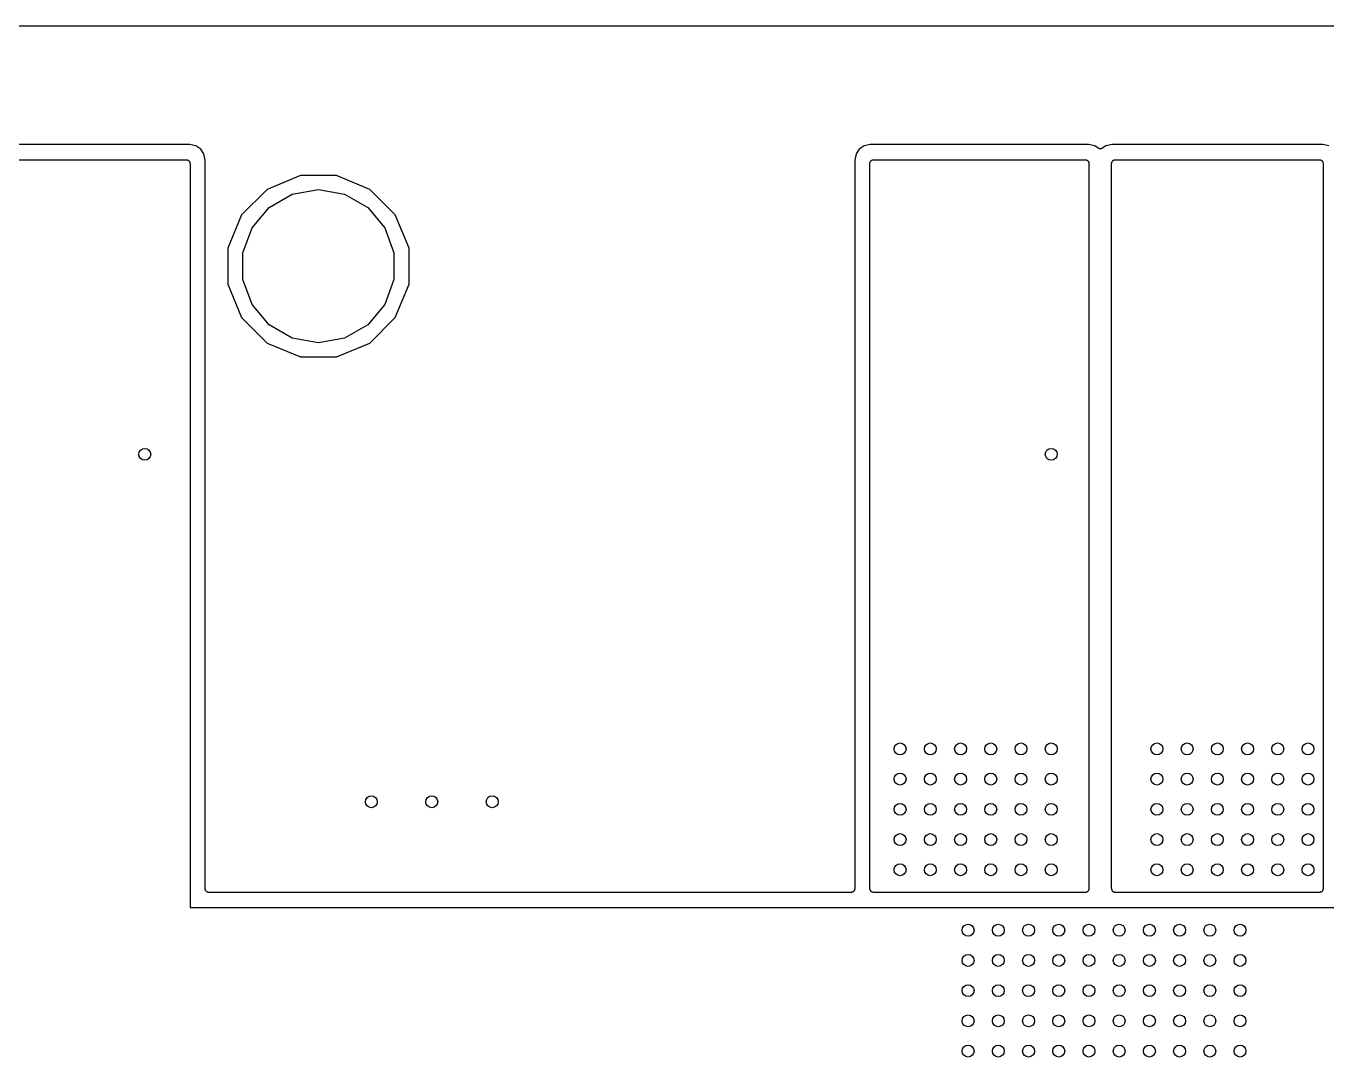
# Model space of a CAD drawing. Extents: x 40 to 163, y -163 to -37.
# Drawn here: x 92.02 to 135.73, y -72.08 to -37.41 of the extents above; entities that cross this region are included whole.
import ezdxf

# ---------------------------------------------------------------- set-up
doc = ezdxf.new("R2010")
doc.units = 0
doc.header["$MEASUREMENT"] = 0
doc.layers.add('BLACK', color=7, linetype='CONTINUOUS')

msp = doc.modelspace()

# ---------------------------------------------------------------- linework, layer by layer
at = {"layer": 'BLACK', "linetype": 'CONTINUOUS'}
for p, q in [((41.4283, -37.413), (161.747, -37.413)), ((97.5235, -41.402), (90.1825, -41.402)), ((97.7295, -41.443), (97.5235, -41.402)), ((97.8935, -41.5525), (97.7295, -41.443)), ((120.203, -41.443), (120.039, -41.5525)), ((120.409, -41.402), (120.203, -41.443)), ((127.749, -41.402), (120.409, -41.402)), ((127.955, -41.443), (127.749, -41.402)), ((128.072, -41.5211), (127.955, -41.443)), ((128.08, -41.5245), (128.072, -41.5211)), ((128.087, -41.5294), (128.08, -41.5245)), ((128.206, -41.5245), (128.199, -41.5294)), ((128.214, -41.5211), (128.206, -41.5245)), ((128.331, -41.443), (128.214, -41.5211)), ((128.537, -41.402), (128.331, -41.443)), ((135.623, -41.402), (128.537, -41.402)), ((135.829, -41.443), (135.623, -41.402)), ((90.297, -41.91), (97.409, -41.91)), ((97.409, -41.91), (97.4199, -41.9119)), ((97.4199, -41.9119), (97.4311, -41.9119)), ((97.4311, -41.9119), (97.4415, -41.9157)), ((97.4415, -41.9157), (97.4524, -41.9177)), ((97.4524, -41.9177), (97.4621, -41.9232)), ((97.4621, -41.9232), (97.4725, -41.927)), ((97.4725, -41.927), (97.481, -41.9342)), ((97.481, -41.9342), (97.4906, -41.9397)), ((97.4906, -41.9397), (97.4978, -41.9482)), ((97.4978, -41.9482), (97.5063, -41.9554)), ((97.5063, -41.9554), (97.5118, -41.965)), ((98.003, -41.7165), (97.8935, -41.5525)), ((98.044, -41.9225), (98.003, -41.7165)), ((98.044, -66.421), (98.044, -41.9225)), ((119.929, -41.7165), (119.888, -41.9225)), ((119.888, -41.9225), (119.888, -66.421)), ((120.039, -41.5525), (119.929, -41.7165)), ((120.42, -41.965), (120.426, -41.9554)), ((120.426, -41.9554), (120.434, -41.9482)), ((120.434, -41.9482), (120.441, -41.9397)), ((120.441, -41.9397), (120.451, -41.9342)), ((120.451, -41.9342), (120.459, -41.927)), ((120.459, -41.927), (120.47, -41.9232)), ((120.47, -41.9232), (120.48, -41.9177)), ((120.48, -41.9177), (120.491, -41.9157)), ((120.491, -41.9157), (120.501, -41.9119)), ((120.501, -41.9119), (120.512, -41.9119)), ((120.512, -41.9119), (120.523, -41.91)), ((120.523, -41.91), (127.635, -41.91)), ((127.635, -41.91), (127.646, -41.9119)), ((127.646, -41.9119), (127.657, -41.9119)), ((127.657, -41.9119), (127.667, -41.9157)), ((127.667, -41.9157), (127.678, -41.9177)), ((127.678, -41.9177), (127.688, -41.9232)), ((127.688, -41.9232), (127.698, -41.927)), ((127.698, -41.927), (127.707, -41.9342)), ((127.707, -41.9342), (127.717, -41.9397)), ((127.717, -41.9397), (127.724, -41.9482)), ((127.724, -41.9482), (127.732, -41.9554)), ((127.732, -41.9554), (127.738, -41.965)), ((128.1, -41.5333), (128.087, -41.5294)), ((128.113, -41.5389), (128.1, -41.5333)), ((128.121, -41.5394), (128.113, -41.5389)), ((128.129, -41.5418), (128.121, -41.5394)), ((128.143, -41.5409), (128.129, -41.5418)), ((128.157, -41.5418), (128.143, -41.5409)), ((128.165, -41.5394), (128.157, -41.5418)), ((128.173, -41.5389), (128.165, -41.5394)), ((128.186, -41.5333), (128.173, -41.5389)), ((128.199, -41.5294), (128.186, -41.5333)), ((128.548, -41.965), (128.554, -41.9554)), ((128.554, -41.9554), (128.562, -41.9482)), ((128.562, -41.9482), (128.569, -41.9397)), ((128.569, -41.9397), (128.579, -41.9342)), ((128.579, -41.9342), (128.588, -41.927)), ((128.588, -41.927), (128.598, -41.9232)), ((128.598, -41.9232), (128.608, -41.9177)), ((128.608, -41.9177), (128.619, -41.9157)), ((128.619, -41.9157), (128.629, -41.9119)), ((128.629, -41.9119), (128.64, -41.9119)), ((128.64, -41.9119), (128.651, -41.91)), ((128.651, -41.91), (135.509, -41.91)), ((135.509, -41.91), (135.52, -41.9119)), ((135.52, -41.9119), (135.531, -41.9119)), ((135.531, -41.9119), (135.541, -41.9157)), ((135.541, -41.9157), (135.552, -41.9177)), ((135.552, -41.9177), (135.562, -41.9232)), ((135.562, -41.9232), (135.572, -41.927)), ((135.572, -41.927), (135.581, -41.9342)), ((135.581, -41.9342), (135.591, -41.9397)), ((135.591, -41.9397), (135.598, -41.9482)), ((135.598, -41.9482), (135.606, -41.9554)), ((135.606, -41.9554), (135.612, -41.965)), ((97.5118, -41.965), (97.519, -41.9735)), ((97.519, -41.9735), (97.5228, -41.9839)), ((97.5228, -41.9839), (97.5283, -41.9936)), ((97.5283, -41.9936), (97.5303, -42.0045)), ((97.5303, -42.0045), (97.5341, -42.0149)), ((97.5341, -42.0149), (97.5341, -42.0261)), ((97.5341, -42.0261), (97.536, -42.037)), ((97.536, -42.037), (97.536, -67.0435)), ((120.396, -42.037), (120.398, -42.0261)), ((120.396, -66.421), (120.396, -42.037)), ((120.398, -42.0149), (120.402, -42.0045)), ((120.398, -42.0261), (120.398, -42.0149)), ((120.402, -42.0045), (120.404, -41.9936)), ((120.404, -41.9936), (120.409, -41.9839)), ((120.409, -41.9839), (120.413, -41.9735)), ((120.413, -41.9735), (120.42, -41.965)), ((127.738, -41.965), (127.745, -41.9735)), ((127.745, -41.9735), (127.749, -41.9839)), ((127.749, -41.9839), (127.754, -41.9936)), ((127.754, -41.9936), (127.756, -42.0045)), ((127.756, -42.0045), (127.76, -42.0149)), ((127.76, -42.0149), (127.76, -42.0261)), ((127.76, -42.0261), (127.762, -42.037)), ((127.762, -42.037), (127.762, -66.421)), ((128.524, -42.037), (128.526, -42.0261)), ((128.524, -66.421), (128.524, -42.037)), ((128.526, -42.0149), (128.53, -42.0045)), ((128.526, -42.0261), (128.526, -42.0149)), ((128.53, -42.0045), (128.532, -41.9936)), ((128.532, -41.9936), (128.537, -41.9839)), ((128.537, -41.9839), (128.541, -41.9735)), ((128.541, -41.9735), (128.548, -41.965)), ((135.612, -41.965), (135.619, -41.9735)), ((135.619, -41.9735), (135.623, -41.9839)), ((135.623, -41.9839), (135.628, -41.9936)), ((135.628, -41.9936), (135.63, -42.0045)), ((135.63, -42.0045), (135.634, -42.0149)), ((135.634, -42.0149), (135.634, -42.0261)), ((135.634, -42.0261), (135.636, -42.037)), ((135.636, -42.037), (135.636, -66.421)), ((101.247, -42.4434), (100.126, -42.9074)), ((102.459, -42.4434), (101.247, -42.4434)), ((103.58, -42.9074), (102.459, -42.4434)), ((100.126, -42.9074), (99.269, -43.7648)), ((100.195, -43.5156), (100.971, -43.0678)), ((100.971, -43.0678), (101.853, -42.9122)), ((101.853, -42.9122), (102.735, -43.0678)), ((102.735, -43.0678), (103.511, -43.5156)), ((104.437, -43.7648), (103.58, -42.9074)), ((99.6194, -44.2018), (100.195, -43.5156)), ((103.511, -43.5156), (104.087, -44.2018)), ((99.269, -43.7648), (98.805, -44.8851)), ((104.901, -44.8851), (104.437, -43.7648)), ((99.313, -45.0435), (99.6194, -44.2018)), ((104.087, -44.2018), (104.393, -45.0435)), ((98.805, -44.8851), (98.805, -46.0977)), ((104.901, -46.0977), (104.901, -44.8851)), ((99.313, -45.9393), (99.313, -45.0435)), ((104.393, -45.0435), (104.393, -45.9393)), ((98.805, -46.0977), (99.269, -47.218)), ((99.6194, -46.781), (99.313, -45.9393)), ((104.393, -45.9393), (104.087, -46.781)), ((104.437, -47.218), (104.901, -46.0977)), ((100.195, -47.4672), (99.6194, -46.781)), ((104.087, -46.781), (103.511, -47.4672)), ((99.269, -47.218), (100.126, -48.0754)), ((100.971, -47.915), (100.195, -47.4672)), ((103.511, -47.4672), (102.735, -47.915)), ((103.58, -48.0754), (104.437, -47.218)), ((100.126, -48.0754), (101.247, -48.5394)), ((101.853, -48.0706), (100.971, -47.915)), ((102.735, -47.915), (101.853, -48.0706)), ((102.459, -48.5394), (103.58, -48.0754)), ((101.247, -48.5394), (102.459, -48.5394)), ((98.0459, -66.4319), (98.044, -66.421)), ((98.0459, -66.4431), (98.0459, -66.4319)), ((119.888, -66.421), (119.886, -66.4319)), ((119.886, -66.4319), (119.886, -66.4431)), ((120.398, -66.4319), (120.396, -66.421)), ((120.398, -66.4431), (120.398, -66.4319)), ((127.762, -66.421), (127.76, -66.4319)), ((127.76, -66.4319), (127.76, -66.4431)), ((128.526, -66.4319), (128.524, -66.421)), ((128.526, -66.4431), (128.526, -66.4319)), ((135.636, -66.421), (135.634, -66.4319)), ((135.634, -66.4319), (135.634, -66.4431)), ((98.0497, -66.4535), (98.0459, -66.4431)), ((98.0517, -66.4644), (98.0497, -66.4535)), ((98.0572, -66.4741), (98.0517, -66.4644)), ((98.061, -66.4845), (98.0572, -66.4741)), ((98.0682, -66.493), (98.061, -66.4845)), ((98.0737, -66.5026), (98.0682, -66.493)), ((98.0822, -66.5098), (98.0737, -66.5026)), ((98.0894, -66.5183), (98.0822, -66.5098)), ((98.099, -66.5238), (98.0894, -66.5183)), ((98.1075, -66.531), (98.099, -66.5238)), ((98.1179, -66.5348), (98.1075, -66.531)), ((98.1276, -66.5403), (98.1179, -66.5348)), ((98.1385, -66.5423), (98.1276, -66.5403)), ((98.1489, -66.5461), (98.1385, -66.5423)), ((98.1601, -66.5461), (98.1489, -66.5461)), ((98.171, -66.548), (98.1601, -66.5461)), ((119.761, -66.548), (98.171, -66.548)), ((119.772, -66.5461), (119.761, -66.548)), ((119.783, -66.5461), (119.772, -66.5461)), ((119.793, -66.5423), (119.783, -66.5461)), ((119.804, -66.5403), (119.793, -66.5423)), ((119.814, -66.5348), (119.804, -66.5403)), ((119.825, -66.531), (119.814, -66.5348)), ((119.833, -66.5238), (119.825, -66.531)), ((119.843, -66.5183), (119.833, -66.5238)), ((119.85, -66.5098), (119.843, -66.5183)), ((119.858, -66.5026), (119.85, -66.5098)), ((119.864, -66.493), (119.858, -66.5026)), ((119.871, -66.4845), (119.864, -66.493)), ((119.875, -66.4741), (119.871, -66.4845)), ((119.88, -66.4644), (119.875, -66.4741)), ((119.882, -66.4535), (119.88, -66.4644)), ((119.886, -66.4431), (119.882, -66.4535)), ((120.402, -66.4535), (120.398, -66.4431)), ((120.404, -66.4644), (120.402, -66.4535)), ((120.409, -66.4741), (120.404, -66.4644)), ((120.413, -66.4845), (120.409, -66.4741)), ((120.42, -66.493), (120.413, -66.4845)), ((120.426, -66.5026), (120.42, -66.493)), ((120.434, -66.5098), (120.426, -66.5026)), ((120.441, -66.5183), (120.434, -66.5098)), ((120.451, -66.5238), (120.441, -66.5183)), ((120.459, -66.531), (120.451, -66.5238)), ((120.47, -66.5348), (120.459, -66.531)), ((120.48, -66.5403), (120.47, -66.5348)), ((120.491, -66.5423), (120.48, -66.5403)), ((120.501, -66.5461), (120.491, -66.5423)), ((120.512, -66.5461), (120.501, -66.5461)), ((120.523, -66.548), (120.512, -66.5461)), ((127.635, -66.548), (120.523, -66.548)), ((127.646, -66.5461), (127.635, -66.548)), ((127.657, -66.5461), (127.646, -66.5461)), ((127.667, -66.5423), (127.657, -66.5461)), ((127.678, -66.5403), (127.667, -66.5423)), ((127.688, -66.5348), (127.678, -66.5403)), ((127.698, -66.531), (127.688, -66.5348)), ((127.707, -66.5238), (127.698, -66.531)), ((127.717, -66.5183), (127.707, -66.5238)), ((127.724, -66.5098), (127.717, -66.5183)), ((127.732, -66.5026), (127.724, -66.5098)), ((127.738, -66.493), (127.732, -66.5026)), ((127.745, -66.4845), (127.738, -66.493)), ((127.749, -66.4741), (127.745, -66.4845)), ((127.754, -66.4644), (127.749, -66.4741)), ((127.756, -66.4535), (127.754, -66.4644)), ((127.76, -66.4431), (127.756, -66.4535)), ((128.53, -66.4535), (128.526, -66.4431)), ((128.532, -66.4644), (128.53, -66.4535)), ((128.537, -66.4741), (128.532, -66.4644)), ((128.541, -66.4845), (128.537, -66.4741)), ((128.548, -66.493), (128.541, -66.4845)), ((128.554, -66.5026), (128.548, -66.493)), ((128.562, -66.5098), (128.554, -66.5026)), ((128.569, -66.5183), (128.562, -66.5098)), ((128.579, -66.5238), (128.569, -66.5183)), ((128.588, -66.531), (128.579, -66.5238)), ((128.598, -66.5348), (128.588, -66.531)), ((128.608, -66.5403), (128.598, -66.5348)), ((128.619, -66.5423), (128.608, -66.5403)), ((128.629, -66.5461), (128.619, -66.5423)), ((128.64, -66.5461), (128.629, -66.5461)), ((128.651, -66.548), (128.64, -66.5461)), ((135.509, -66.548), (128.651, -66.548)), ((135.52, -66.5461), (135.509, -66.548)), ((135.531, -66.5461), (135.52, -66.5461)), ((135.541, -66.5423), (135.531, -66.5461)), ((135.552, -66.5403), (135.541, -66.5423)), ((135.562, -66.5348), (135.552, -66.5403)), ((135.572, -66.531), (135.562, -66.5348)), ((135.581, -66.5238), (135.572, -66.531)), ((135.591, -66.5183), (135.581, -66.5238)), ((135.598, -66.5098), (135.591, -66.5183)), ((135.606, -66.5026), (135.598, -66.5098)), ((135.612, -66.493), (135.606, -66.5026)), ((135.619, -66.4845), (135.612, -66.493)), ((135.623, -66.4741), (135.619, -66.4845)), ((135.628, -66.4644), (135.623, -66.4741)), ((135.63, -66.4535), (135.628, -66.4644)), ((135.634, -66.4431), (135.63, -66.4535)), ((97.536, -67.0435), (97.5381, -67.0539)), ((97.5381, -67.0539), (97.5485, -67.056)), ((97.5485, -67.056), (157.607, -67.056))]:
    msp.add_line(p, q, dxfattribs=at)
at = {"layer": 'BLACK'}
for centre in [(96.012, -51.816), (126.492, -51.816), (121.412, -61.722), (122.428, -61.722), (123.444, -61.722), (124.46, -61.722), (125.476, -61.722), (126.492, -61.722), (130.048, -61.722), (131.064, -61.722), (132.08, -61.722), (133.096, -61.722), (134.112, -61.722), (135.128, -61.722), (121.412, -62.738), (122.428, -62.738), (123.444, -62.738), (124.46, -62.738), (125.476, -62.738), (126.492, -62.738), (130.048, -62.738), (131.064, -62.738), (132.08, -62.738), (133.096, -62.738), (134.112, -62.738), (135.128, -62.738), (103.632, -63.5), (105.664, -63.5), (107.696, -63.5), (121.412, -63.754), (122.428, -63.754), (123.444, -63.754), (124.46, -63.754), (125.476, -63.754), (126.492, -63.754), (130.048, -63.754), (131.064, -63.754), (132.08, -63.754), (133.096, -63.754), (134.112, -63.754), (135.128, -63.754), (121.412, -64.77), (122.428, -64.77), (123.444, -64.77), (124.46, -64.77), (125.476, -64.77), (126.492, -64.77), (130.048, -64.77), (131.064, -64.77), (132.08, -64.77), (133.096, -64.77), (134.112, -64.77), (135.128, -64.77), (121.412, -65.786), (122.428, -65.786), (123.444, -65.786), (124.46, -65.786), (125.476, -65.786), (126.492, -65.786), (130.048, -65.786), (131.064, -65.786), (132.08, -65.786), (133.096, -65.786), (134.112, -65.786), (135.128, -65.786), (123.698, -67.818), (124.714, -67.818), (125.73, -67.818), (126.746, -67.818), (127.762, -67.818), (128.778, -67.818), (129.794, -67.818), (130.81, -67.818), (131.826, -67.818), (132.842, -67.818), (123.698, -68.834), (124.714, -68.834), (125.73, -68.834), (126.746, -68.834), (127.762, -68.834), (128.778, -68.834), (129.794, -68.834), (130.81, -68.834), (131.826, -68.834), (132.842, -68.834), (123.698, -69.85), (124.714, -69.85), (125.73, -69.85), (126.746, -69.85), (127.762, -69.85), (128.778, -69.85), (129.794, -69.85), (130.81, -69.85), (131.826, -69.85), (132.842, -69.85), (123.698, -70.866), (124.714, -70.866), (125.73, -70.866), (126.746, -70.866), (127.762, -70.866), (128.778, -70.866), (129.794, -70.866), (130.81, -70.866), (131.826, -70.866), (132.842, -70.866), (123.698, -71.882), (124.714, -71.882), (125.73, -71.882), (126.746, -71.882), (127.762, -71.882), (128.778, -71.882), (129.794, -71.882), (130.81, -71.882), (131.826, -71.882), (132.842, -71.882)]:
    msp.add_circle(centre, 0.2, dxfattribs=at)

doc.saveas('drawing.dxf')
